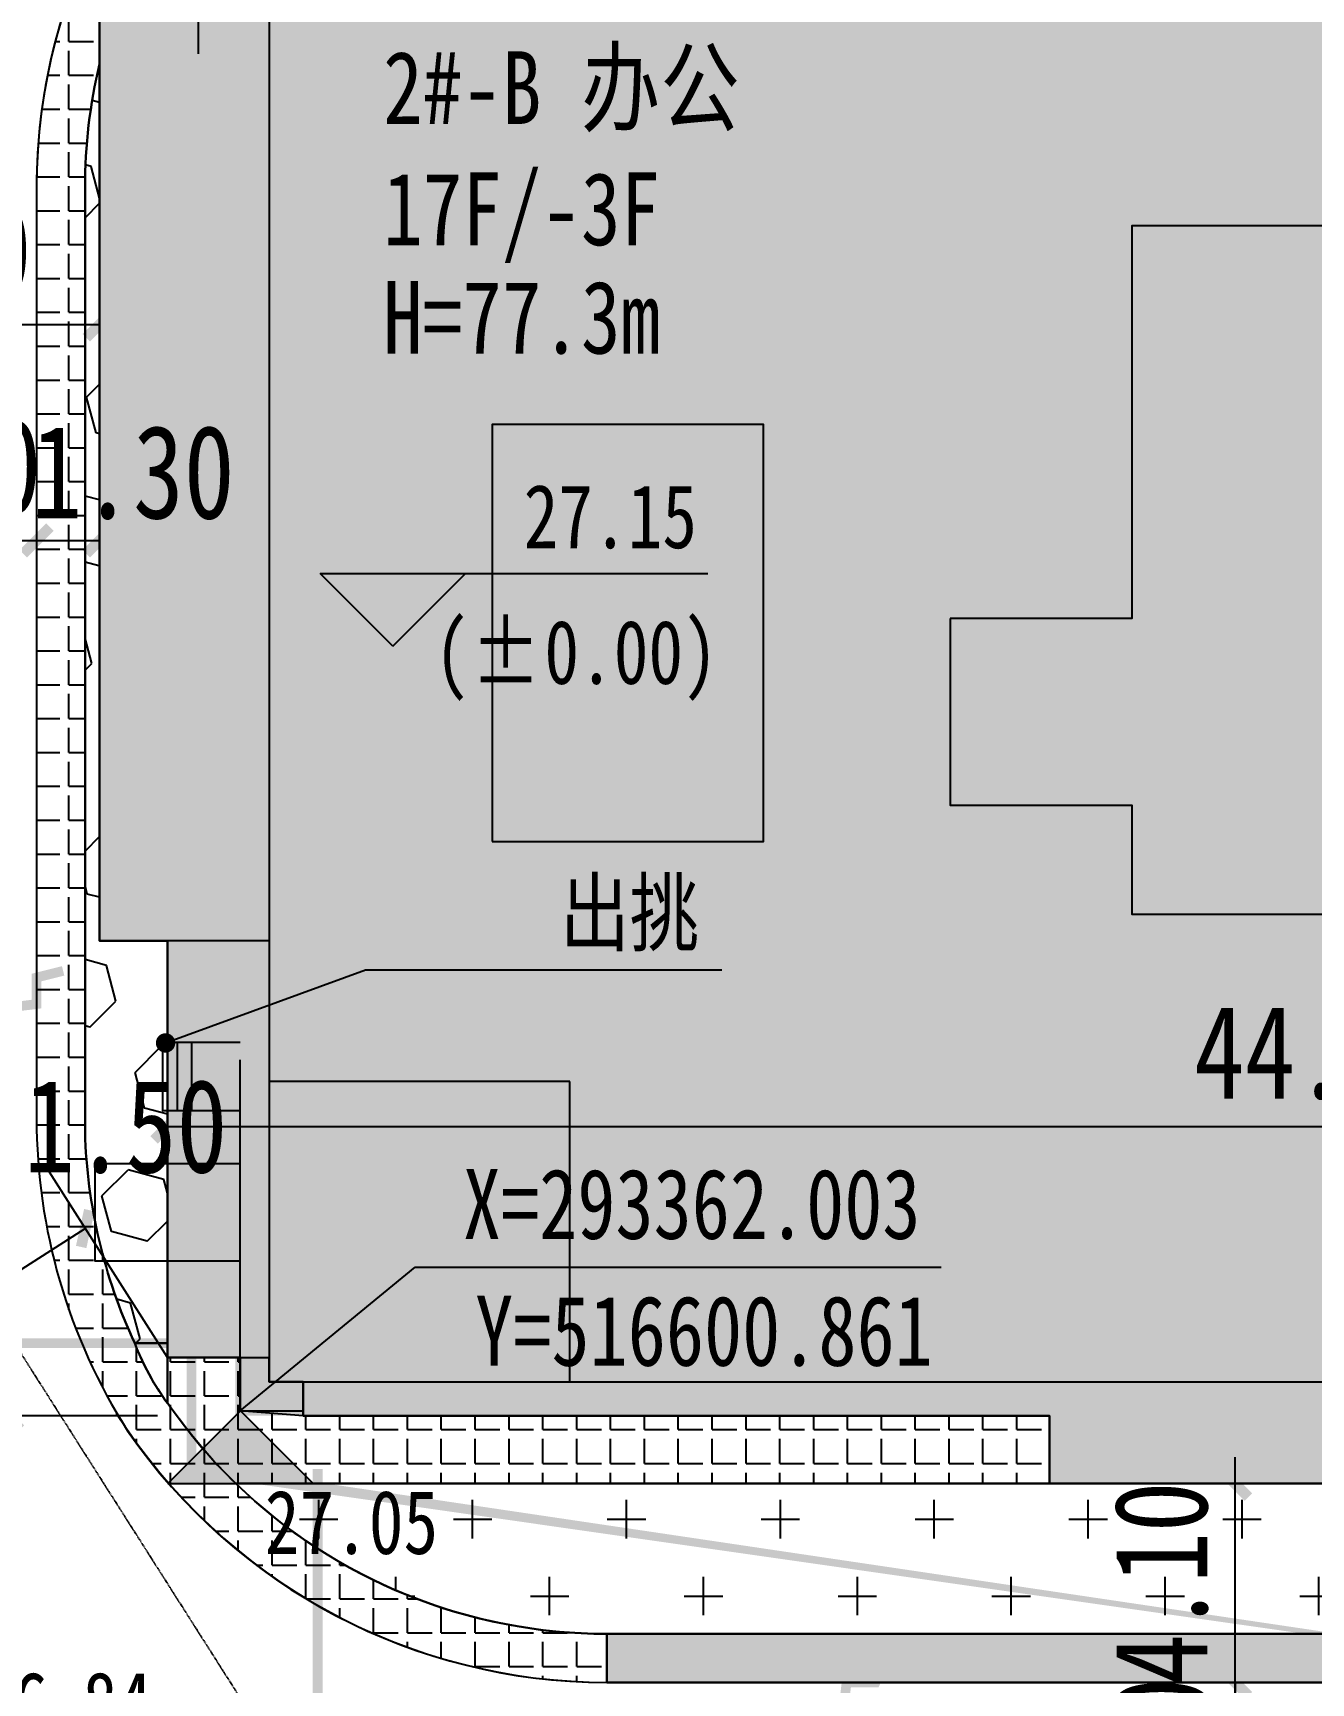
# Model space of a CAD drawing. Extents: x 1977 to 1034874806, y 3985 to 587211952.
# Drawn here: x 516596588 to 516622956, y 293356391 to 293390431 of the extents above; entities that cross this region are included whole.
import ezdxf
from ezdxf.xclip import XClip

# ---------------------------------------------------------------- set-up
doc = ezdxf.new("R2010")
doc.units = 0
doc.header["$LTSCALE"] = 10
doc.header["$MEASUREMENT"] = 0
doc.header["$XCLIPFRAME"] = 0
for name, pattern in [('ACAD_ISO04W100', [30, 24, -3, 0, -3]), ('DASH', [0.35, 0.25, -0.1]), ('红线参照$0$DIVIDE2', [0.625, 0.25, -0.125, 0, -0.125, 0, -0.125])]:
    doc.linetypes.add(name, pattern=pattern)
for name, color, linetype in [('01-标注_尺寸', 3, 'Continuous'), ('01-标注_标高', 200, 'Continuous'), ('01-标注_符号2', 200, 'Continuous'), ('02-TEXT_房间', 7, 'Continuous'), ('02-TEXT_标注', 4, 'Continuous'), ('05-填充_第4批规证建筑', 252, 'Continuous'), ('A-E_楼梯', 171, 'Continuous'), ('DIM_ELEV', 3, 'Continuous'), ('M-建筑 地下室轮廓', 120, 'DASH'), ('M-建筑 坐标', 3, 'Continuous'), ('M-建筑 轮廓', 51, 'Continuous'), ('M-建筑 雨棚', 140, 'DASH'), ('M-建筑 首层轮廓', 4, 'Continuous'), ('M-用地 地形图', 8, 'Continuous'), ('M-用地 建筑退线', 5, 'Continuous'), ('M-绿化 填充 0.2覆土', 97, 'Continuous'), ('M-绿化 填充 3m覆土109', 90, 'Continuous'), ('M-绿化 填充 实土109', 126, 'Continuous'), ('M-绿化 首层轮廓', 197, 'Continuous'), ('M-道路 边线', 2, 'Continuous'), ('PUB_TEXT', 7, 'Continuous'), ('SPACE', 7, 'Continuous'), ('SPACE_HATCH', 8, 'Continuous'), ('竖向', 3, 'Continuous'), ('透水铺装', 32, 'Continuous'), ('道路中心线', 1, 'Continuous'), ('道路横断面示意', 7, 'Continuous')]:
    doc.layers.add(name, color=color, linetype=linetype)
doc.styles.get("Standard").update_dxf_attribs({"font": 'simhei.ttf', "width": 0.8})
doc.styles.add('黑体', font='simhei.ttf', dxfattribs={"width": 0.8})
doc.styles.add('黑体_T3', font='simhei.ttf', dxfattribs={"width": 0.8})
doc.dimstyles.new('_TCH_ARCH&&550', dxfattribs={"dimtxt": 1925, "dimasz": 550, "dimexe": 1375, "dimexo": 0, "dimgap": 550, "dimtad": 1, "dimlfac": 0.001, "dimzin": 0, "dimdsep": 46, "dimtxsty": '黑体_T3', "dimblk": 'ARCHTICK', "dimcen": 0.09, "dimclrt": 7, "dimazin": 2, "dimtfac": 1, "dimtix": 1, "dimtmove": 2, "dimatfit": 3, "dimfxl": 0, "dimtolj": 1, "dimtzin": 0, "dimarcsym": 0})
pattern_1 = [(0, (0, 0), (0, 698.5), [508, -190.5]), (90, (0, 0), (-698.5, 4.277078946022131e-14), [508, -190.5])]

# ---------------------------------------------------------------- blocks, each defined once
blk = doc.blocks.new('A$C45BC216B')
at = {"layer": '05-填充_第4批规证建筑', "ltscale": 0.02}
h = blk.add_hatch(color=256, dxfattribs=at)
h.dxf.hatch_style = 1
h.paths.add_polyline_path([(516645461.0649107, 293387803.4801897), (516671461.0649107, 293387803.4801906), (516671461.0648952, 293399803.4801601), (516704661.0649109, 293399803.480189), (516704661.064911, 293429303.4801897), (516661061.064911, 293429303.4801897), (516661061.0649109, 293408253.4801897), (516627261.0649125, 293408253.4801897), (516627261.0649125, 293404053.4801901), (516624461.0649107, 293404053.4801901), (516624461.0649107, 293392603.4801897), (516600861.0649108, 293392603.4801896), (516600861.0649108, 293362003.4801895), (516645461.0649107, 293362003.4801895)])
h = blk.add_hatch(color=256, dxfattribs=at)
h.dxf.hatch_style = 1
h.paths.add_polyline_path([(516602161.0649107, 293394103.4801896), (516602161.0649107, 293392903.4801899), (516597961.0649109, 293392903.4801899), (516597961.0649109, 293371703.4801898), (516599361.0649107, 293371703.4801898), (516599361.0649107, 293363103.4801896), (516600861.0649108, 293363103.4801896), (516600861.0649108, 293362003.4801895), (516602161.0649109, 293362003.4801895), (516602161.0649109, 293362603.4801899), (516601461.0649107, 293362603.4801899), (516601461.0649107, 293363103.4801896), (516601461.0649107, 293392003.4619933), (516644861.0649107, 293392003.4619933), (516644861.0649107, 293362603.4801899), (516602161.0649109, 293362603.4801899), (516602161.0649109, 293361903.4801899), (516617561.0649109, 293361903.4801899), (516617561.0649109, 293360503.4801898), (516644461.0649109, 293360503.4801898), (516644461.0649109, 293361203.4801896), (516648361.0649107, 293361203.4801896), (516648361.0649107, 293371703.4801896), (516646961.0649107, 293371703.4801896), (516646961.0649107, 293377303.4801899), (516648361.0649109, 293377303.4801899), (516648361.0649109, 293391453.4801899), (516646961.0649107, 293391453.4801899), (516646961.0649107, 293392603.4801896), (516628761.0649107, 293392603.4801896), (516628761.0649107, 293394103.4801896)])
h = blk.add_hatch(color=256, dxfattribs=at)
h.dxf.hatch_style = 1
h.paths.add_polyline_path([(516601461.0649107, 293392003.4619933), (516644861.0649107, 293392003.4619933), (516644861.0649107, 293362603.4801899), (516601461.0649107, 293362603.4801899)])
for points in [[(516602161.0649109, 293362603.4801899), (516602161.0649109, 293361903.4801899), (516617561.0649109, 293361903.4801899), (516617561.0649109, 293360503.4801898), (516644461.0649109, 293360503.4801898)], [(516628761.0649107, 293394103.4801896), (516602161.0649107, 293394103.4801896), (516602161.0649107, 293392903.4801899), (516597961.0649109, 293392903.4801899), (516597961.0649109, 293371703.4801898), (516599361.0649107, 293371703.4801898), (516599361.0649107, 293363103.4801896), (516600861.0649108, 293363103.4801896), (516600861.0649108, 293362003.4801895), (516602161.0649109, 293362003.4801895), (516602161.0649109, 293362603.4801899), (516601461.0649107, 293362603.4801899), (516601461.0649107, 293363103.4801896)]]:
    blk.add_lwpolyline(points, dxfattribs=at)
at = {"layer": 'A-E_楼梯'}
for p, q in [((516599561.0649106, 293369603.4801896), (516599561.0649106, 293368203.4801896)), ((516599861.0649106, 293369603.4801896), (516599861.0649106, 293368203.4801896))]:
    blk.add_line(p, q, dxfattribs=at)
for points in [[(516600861.0649107, 293369603.4801896), (516599261.0649106, 293369603.4801896), (516599261.0649106, 293368203.4801896), (516600861.0649108, 293368203.4801896)], [(516600861.0649108, 293367103.4801896), (516597861.0658443, 293367103.4801896), (516597861.0658443, 293365103.4801896), (516600861.0649108, 293365103.4801896)]]:
    blk.add_lwpolyline(points, dxfattribs=at)
at = {"layer": 'M-建筑 轮廓'}
for points in [[(516597961.0649109, 293371703.4801898), (516597961.0649109, 293392903.4801899), (516617561.0649109, 293392903.4801899), (516617561.0649109, 293392003.4824865)], [(516601461.0649107, 293392003.4619933), (516601461.0649107, 293362603.4801899), (516644861.0649107, 293362603.4801899), (516644861.0649107, 293392003.4824865), (516601461.0649107, 293392003.4824865)], [(516615511.1019303, 293378353.3895912), (516615511.1019303, 293374503.3892316), (516619261.1015652, 293374503.3892316), (516619261.1015652, 293372253.3892316), (516625161.1015652, 293372253.3892316), (516625161.1015652, 293386453.3892316), (516619261.1015652, 293386453.3892316), (516619261.0966141, 293378353.3895912), (516615511.1019303, 293378353.3895912)], [(516601461.0649107, 293371703.4801898), (516597961.0649109, 293371703.4801898)], [(516599361.0649107, 293371703.4801898), (516599361.0649107, 293363103.4801896), (516601461.0649107, 293363103.4801896)], [(516644461.0649109, 293362603.4801899), (516644461.0649109, 293360503.4801898), (516617561.0649109, 293360503.4801898), (516617561.0649109, 293361903.4801899), (516602161.0649109, 293361903.4801899), (516602161.0649109, 293362603.4801899)]]:
    blk.add_lwpolyline(points, dxfattribs=at)
for points in [[(516606061.0958872, 293373753.3892315), (516611661.0966141, 293373753.3892315), (516611661.0966141, 293382353.3886941), (516606061.0958872, 293382353.3886941)], [(516607661.1005495, 293368803.385653), (516601461.0649107, 293368803.385653), (516601461.0649107, 293362603.4801899), (516607661.1005495, 293362603.4801899)]]:
    blk.add_lwpolyline(points, close=True, dxfattribs=at)
at = {"layer": 'M-建筑 首层轮廓', "const_width": 200}
blk.add_lwpolyline([(516645461.0649107, 293387803.4801897), (516671461.0649107, 293387803.4801906), (516671461.0648952, 293399803.4801601), (516704661.0649109, 293399803.480189), (516704661.064911, 293429303.4801897), (516661061.064911, 293429303.4801897), (516661061.0649109, 293408253.4801897), (516627261.0649125, 293408253.4801897), (516627261.0649125, 293404053.4801901), (516624461.0649107, 293404053.4801901), (516624461.0649107, 293392603.4801897), (516600861.0649108, 293392603.4801896), (516600861.0649108, 293362003.4801895), (516645461.0649107, 293362003.4801895), (516645461.0649107, 293387803.4801897)], dxfattribs=at)
blk = doc.blocks.new('dixingtu')
at = {"linetype": 'Continuous'}
blk.add_lwpolyline([(516600000, 293390000), (516600000, 293410000)], dxfattribs=at)
blk = doc.blocks.new('A$C7D9C65F7')
for points in [[(21599.9999999404, 42650), (19550, 42650), (19550, 50450), (56700, 50450)], [(50400, 24000.0000000596), (50400, 21900), (45500.00000023842, 21900)]]:
    blk.add_lwpolyline(points)
blk = doc.blocks.new('_ArchTick')
at = {"color": 0, "linetype": 'ByBlock', "const_width": 0.4}
blk.add_lwpolyline([(-0.5, -0.5), (0.5, 0.5)], dxfattribs=at)
blk = doc.blocks.new('*D211')
at = {"layer": '01-标注_尺寸', "color": 0, "lineweight": -2, "transparency": 16777216}
for p, q in [((516590961.0649112, 293385082.9430192), (516590961.0649112, 293383044.1193749)), ((516597961.0649105, 293385082.9430192), (516597961.0649105, 293383044.1193749)), ((516590961.0649112, 293384419.1193749), (516597961.0649105, 293384419.1193749))]:
    blk.add_line(p, q, dxfattribs=at)
at = {"layer": 'Defpoints', "color": 0, "transparency": 16777216}
for p in [(516590961.0649112, 293385082.9430192), (516597961.0649105, 293385082.9430192), (516597961.0649105, 293384419.1193749)]:
    blk.add_point(p, dxfattribs=at)
at = {"layer": '01-标注_尺寸', "color": 0, "lineweight": -2, "transparency": 16777216, "xscale": 550, "yscale": 550, "zscale": 550, "rotation": 180}
blk.add_blockref('_ArchTick', (516590961.0649112, 293384419.1193749), dxfattribs=at)
at = {"layer": '01-标注_尺寸', "color": 0, "lineweight": -2, "transparency": 16777216, "xscale": 550, "yscale": 550, "zscale": 550}
blk.add_blockref('_ArchTick', (516597961.0649105, 293384419.1193749), dxfattribs=at)
at = {"layer": '01-标注_尺寸', "color": 7, "transparency": 16777216, "insert": (516594461.0649109, 293385942.4339816), "char_height": 1925, "attachment_point": 5, "style": '黑体_T3'}
blk.add_mtext('\\A1;7.00', dxfattribs=at)
blk = doc.blocks.new('*D215')
at = {"layer": '01-标注_尺寸', "color": 0, "lineweight": -2, "transparency": 16777216}
for p, q in [((516596660.9814031, 293383758.0210093), (516596660.9814031, 293378586.9701669)), ((516597961.0649114, 293383758.0210093), (516597961.0649114, 293378586.9701669)), ((516596660.9814031, 293379961.9701669), (516597961.0649114, 293379961.9701669))]:
    blk.add_line(p, q, dxfattribs=at)
at = {"layer": 'Defpoints', "color": 0, "transparency": 16777216}
for p in [(516596660.9814031, 293383758.0210093), (516597961.0649114, 293383758.0210093), (516597961.0649114, 293379961.9701669)]:
    blk.add_point(p, dxfattribs=at)
at = {"layer": '01-标注_尺寸', "color": 0, "lineweight": -2, "transparency": 16777216, "xscale": 550, "yscale": 550, "zscale": 550, "rotation": 180}
blk.add_blockref('_ArchTick', (516596660.9814031, 293379961.9701669), dxfattribs=at)
at = {"layer": '01-标注_尺寸', "color": 0, "lineweight": -2, "transparency": 16777216, "xscale": 550, "yscale": 550, "zscale": 550}
blk.add_blockref('_ArchTick', (516597961.0649114, 293379961.9701669), dxfattribs=at)
at = {"layer": '01-标注_尺寸', "color": 7, "transparency": 16777216, "insert": (516598651.9789747, 293381362.1633889), "char_height": 1925, "attachment_point": 5, "style": '黑体_T3'}
blk.add_mtext('\\A1;1.30', dxfattribs=at)
blk = doc.blocks.new('*D216')
at = {"layer": '01-标注_尺寸', "color": 0, "lineweight": -2, "transparency": 16777216}
for p, q in [((516592660.9814033, 293383758.0210093), (516592660.9814033, 293378586.9701669)), ((516596660.9814031, 293383758.0210093), (516596660.9814031, 293378586.9701669)), ((516592660.9814033, 293379961.9701669), (516592110.9814033, 293379961.9701669)), ((516592660.9814033, 293379961.9701669), (516596660.9814031, 293379961.9701669)), ((516596660.9814031, 293379961.9701669), (516597210.9814031, 293379961.9701669))]:
    blk.add_line(p, q, dxfattribs=at)
at = {"layer": 'Defpoints', "color": 0, "transparency": 16777216}
for p in [(516592660.9814033, 293383758.0210093), (516596660.9814031, 293383758.0210093), (516596660.9814031, 293379961.9701669)]:
    blk.add_point(p, dxfattribs=at)
at = {"layer": '01-标注_尺寸', "color": 0, "lineweight": -2, "transparency": 16777216, "xscale": 550, "yscale": 550, "zscale": 550}
blk.add_blockref('_ArchTick', (516592660.9814033, 293379961.9701669), dxfattribs=at)
at = {"layer": '01-标注_尺寸', "color": 0, "lineweight": -2, "transparency": 16777216, "xscale": 550, "yscale": 550, "zscale": 550, "rotation": 180}
blk.add_blockref('_ArchTick', (516596660.9814031, 293379961.9701669), dxfattribs=at)
at = {"layer": '01-标注_尺寸', "color": 7, "transparency": 16777216, "insert": (516594660.9814032, 293381485.2847736), "char_height": 1925, "attachment_point": 5, "style": '黑体_T3'}
blk.add_mtext('\\A1;4.00', dxfattribs=at)
blk = doc.blocks.new('*D254')
at = {"layer": '01-标注_尺寸', "color": 0, "lineweight": -2, "transparency": 16777216}
for p, q in [((516590675.438276, 293404348.6501726), (516585352.1888889, 293400960.0410407)), ((516586512.1161609, 293401698.4133883), (516593797.7427964, 293390253.2434046)), ((516597961.0649116, 293392903.480189), (516592637.8155244, 293389514.8710571))]:
    blk.add_line(p, q, dxfattribs=at)
at = {"layer": 'Defpoints', "color": 0, "transparency": 16777216}
for p in [(516590675.438276, 293404348.6501726), (516597961.0649116, 293392903.480189), (516593797.7427964, 293390253.2434046)]:
    blk.add_point(p, dxfattribs=at)
at = {"layer": '01-标注_尺寸', "color": 0, "lineweight": -2, "transparency": 16777216, "xscale": 550, "yscale": 550, "zscale": 550}
for p, rotation in [((516586512.1161609, 293401698.4133883), 122.4795173932169), ((516593797.7427964, 293390253.2434046), 302.479517393217)]:
    blk.add_blockref('_ArchTick', p, dxfattribs=dict(at, rotation=rotation))
at = {"layer": '01-标注_尺寸', "color": 7, "transparency": 16777216, "insert": (516591430.8494779, 293396788.0379787), "char_height": 1925, "attachment_point": 5, "rotation": 302.47951739321695, "style": '黑体_T3'}
blk.add_mtext('\\A1;13.57', dxfattribs=at)
blk = doc.blocks.new('*D258')
at = {"layer": '01-标注_尺寸', "color": 0, "lineweight": -2, "transparency": 16777216}
for p, q in [((516599361.0649112, 293363103.4699433), (516596927.413175, 293366926.5038972)), ((516589648.777372, 293360663.1414896), (516597665.7923101, 293365766.580946)), ((516591344.0499732, 293358000.0304869), (516588910.3982369, 293361823.0644408))]:
    blk.add_line(p, q, dxfattribs=at)
at = {"layer": 'Defpoints', "color": 0, "transparency": 16777216}
for p in [(516597665.7923101, 293365766.580946), (516599361.0649112, 293363103.4699433), (516591344.0499732, 293358000.0304869)]:
    blk.add_point(p, dxfattribs=at)
at = {"layer": '01-标注_尺寸', "color": 0, "lineweight": -2, "transparency": 16777216, "xscale": 550, "yscale": 550, "zscale": 550}
for p, rotation in [((516597665.7923101, 293365766.580946), 32.47985267271931), ((516589648.777372, 293360663.1414896), 212.4798526727193)]:
    blk.add_blockref('_ArchTick', p, dxfattribs=dict(at, rotation=rotation))
at = {"layer": '01-标注_尺寸', "color": 7, "transparency": 16777216, "insert": (516592839.2603161, 293364499.8994537), "char_height": 1925, "attachment_point": 5, "rotation": 32.47985267271932, "style": '黑体_T3'}
blk.add_mtext('\\A1;9.50', dxfattribs=at)
blk = doc.blocks.new('*D325')
at = {"layer": '01-标注_尺寸', "color": 0, "lineweight": -2, "transparency": 16777216}
for p, q in [((516621390.4908808, 293360503.4801889), (516621390.4908808, 293361053.4801889)), ((516617561.0649115, 293360503.4801889), (516622765.4908808, 293360503.4801889)), ((516621390.4908808, 293356403.5762045), (516621390.4908808, 293360503.4801889)), ((516617561.0649115, 293356403.5762045), (516622765.4908808, 293356403.5762045)), ((516621390.4908808, 293356403.5762045), (516621390.4908808, 293355853.5762045))]:
    blk.add_line(p, q, dxfattribs=at)
at = {"layer": 'Defpoints', "color": 0, "transparency": 16777216}
for p in [(516617561.0649115, 293360503.4801889), (516621390.4908808, 293360503.4801889), (516617561.0649115, 293356403.5762045)]:
    blk.add_point(p, dxfattribs=at)
at = {"layer": '01-标注_尺寸', "color": 0, "lineweight": -2, "transparency": 16777216, "xscale": 550, "yscale": 550, "zscale": 550}
for p, rotation in [((516621390.4908808, 293360503.4801889), 270), ((516621390.4908808, 293356403.5762045), 90)]:
    blk.add_blockref('_ArchTick', p, dxfattribs=dict(at, rotation=rotation))
at = {"layer": '01-标注_尺寸', "color": 7, "transparency": 16777216, "insert": (516619867.1762741, 293358453.5281968), "char_height": 1925, "attachment_point": 5, "rotation": 90, "style": '黑体_T3'}
blk.add_mtext('\\A1;4.10', dxfattribs=at)
blk = doc.blocks.new('*D326')
at = {"layer": '01-标注_尺寸', "color": 0, "lineweight": -2, "transparency": 16777216}
for p, q in [((516621390.4908808, 293356403.5762045), (516621390.4908808, 293356953.5762045)), ((516617561.0649115, 293356403.5762045), (516622765.4908808, 293356403.5762045)), ((516621390.4908808, 293352403.5762045), (516621390.4908808, 293356403.5762045)), ((516617561.0649115, 293352403.5762045), (516622765.4908808, 293352403.5762045)), ((516621390.4908808, 293352403.5762045), (516621390.4908808, 293351853.5762045))]:
    blk.add_line(p, q, dxfattribs=at)
at = {"layer": 'Defpoints', "color": 0, "transparency": 16777216}
for p in [(516617561.0649115, 293356403.5762045), (516621390.4908808, 293356403.5762045), (516617561.0649115, 293352403.5762045)]:
    blk.add_point(p, dxfattribs=at)
at = {"layer": '01-标注_尺寸', "color": 0, "lineweight": -2, "transparency": 16777216, "xscale": 550, "yscale": 550, "zscale": 550}
for p, rotation in [((516621390.4908808, 293356403.5762045), 270), ((516621390.4908808, 293352403.5762045), 90)]:
    blk.add_blockref('_ArchTick', p, dxfattribs=dict(at, rotation=rotation))
at = {"layer": '01-标注_尺寸', "color": 7, "transparency": 16777216, "insert": (516619867.1762741, 293354403.5762046), "char_height": 1925, "attachment_point": 5, "rotation": 90, "style": '黑体_T3'}
blk.add_mtext('\\A1;4.00', dxfattribs=at)
blk = doc.blocks.new('*D335')
at = {"layer": '01-标注_尺寸', "color": 0, "lineweight": -2, "transparency": 16777216}
for p, q in [((516599361.0649113, 293362163.6661146), (516599361.0649113, 293369245.3343476)), ((516600861.0649113, 293362163.6661146), (516600861.0649113, 293369245.3343476)), ((516599361.0649113, 293367870.3343476), (516600861.0649113, 293367870.3343476))]:
    blk.add_line(p, q, dxfattribs=at)
at = {"layer": 'Defpoints', "color": 0, "transparency": 16777216}
for p in [(516600861.0649113, 293367870.3343476), (516599361.0649113, 293362163.6661146), (516600861.0649113, 293362163.6661146)]:
    blk.add_point(p, dxfattribs=at)
at = {"layer": '01-标注_尺寸', "color": 0, "lineweight": -2, "transparency": 16777216, "xscale": 550, "yscale": 550, "zscale": 550, "rotation": 180}
blk.add_blockref('_ArchTick', (516599361.0649113, 293367870.3343476), dxfattribs=at)
at = {"layer": '01-标注_尺寸', "color": 0, "lineweight": -2, "transparency": 16777216, "xscale": 550, "yscale": 550, "zscale": 550}
blk.add_blockref('_ArchTick', (516600861.0649113, 293367870.3343476), dxfattribs=at)
at = {"layer": '01-标注_尺寸', "color": 7, "transparency": 16777216, "insert": (516598501.3057436, 293367869.7728947), "char_height": 1925, "attachment_point": 5, "style": '黑体_T3'}
blk.add_mtext('\\A1;1.50', dxfattribs=at)
blk = doc.blocks.new('*D336')
at = {"layer": '01-标注_尺寸', "color": 0, "lineweight": -2, "transparency": 16777216}
for p, q in [((516600861.0649113, 293362163.6661146), (516600861.0649113, 293369245.3343476)), ((516645461.0649112, 293362163.6661146), (516645461.0649112, 293369245.3343476)), ((516600861.0649113, 293367870.3343476), (516645461.0649112, 293367870.3343476))]:
    blk.add_line(p, q, dxfattribs=at)
at = {"layer": 'Defpoints', "color": 0, "transparency": 16777216}
for p in [(516645461.0649112, 293367870.3343476), (516600861.0649113, 293362163.6661146), (516645461.0649112, 293362163.6661146)]:
    blk.add_point(p, dxfattribs=at)
at = {"layer": '01-标注_尺寸', "color": 0, "lineweight": -2, "transparency": 16777216, "xscale": 550, "yscale": 550, "zscale": 550, "rotation": 180}
blk.add_blockref('_ArchTick', (516600861.0649113, 293367870.3343476), dxfattribs=at)
at = {"layer": '01-标注_尺寸', "color": 0, "lineweight": -2, "transparency": 16777216, "xscale": 550, "yscale": 550, "zscale": 550}
blk.add_blockref('_ArchTick', (516645461.0649112, 293367870.3343476), dxfattribs=at)
at = {"layer": '01-标注_尺寸', "color": 7, "transparency": 16777216, "insert": (516623161.0649112, 293369393.6489543), "char_height": 1925, "attachment_point": 5, "style": '黑体_T3'}
blk.add_mtext('\\A1;44.60', dxfattribs=at)
blk = doc.blocks.new('*D338')
at = {"layer": '01-标注_尺寸', "color": 0, "lineweight": -2, "transparency": 16777216}
for p, q in [((516599158.2721416, 293392903.480189), (516594678.4556226, 293392903.480189)), ((516596053.4556226, 293361903.480189), (516596053.4556226, 293392903.480189)), ((516599158.2721416, 293361903.480189), (516594678.4556226, 293361903.480189))]:
    blk.add_line(p, q, dxfattribs=at)
at = {"layer": 'Defpoints', "color": 0, "transparency": 16777216}
for p in [(516596053.4556226, 293392903.480189), (516599158.2721416, 293392903.480189), (516599158.2721416, 293361903.480189)]:
    blk.add_point(p, dxfattribs=at)
at = {"layer": '01-标注_尺寸', "color": 0, "lineweight": -2, "transparency": 16777216, "xscale": 550, "yscale": 550, "zscale": 550}
for p, rotation in [((516596053.4556226, 293392903.480189), 90), ((516596053.4556226, 293361903.480189), 270)]:
    blk.add_blockref('_ArchTick', p, dxfattribs=dict(at, rotation=rotation))
at = {"layer": '01-标注_尺寸', "color": 7, "transparency": 16777216, "insert": (516594530.1410158, 293377403.480189), "char_height": 1925, "attachment_point": 5, "rotation": 90, "style": '黑体_T3'}
blk.add_mtext('\\A1;31.00', dxfattribs=at)

msp = doc.modelspace()

# ---------------------------------------------------------------- hatches: boundary and pattern name
at = {"layer": 'DIM_ELEV'}
msp.add_hatch(color=256, dxfattribs=at).paths.add_polyline_path([(516600867.8441572, 293362003.576246), (516599367.8441572, 293360503.576246), (516602367.8441572, 293360503.576246)])
at = {"layer": 'M-绿化 填充 0.2覆土'}
h = msp.add_hatch(dxfattribs=at)
h.set_pattern_fill('HEX', color=256, scale=800, angle=45)
h.set_pattern_definition([(45, (516587061.0649102, 293374153.4801893), (-933.2553690019039, 933.2553690019041), [762, -1524]), (165, (516587061.0649102, 293374153.4801893), (-341.5951732729175, -1274.850542274821), [762, -1524]), (105, (516587599.8802775, 293374692.2955566), (-1274.850542274821, -341.595173272917), [762, -1524])])
edge = h.paths.add_edge_path()
edge.add_arc((516608660.9813936, 293387243.5752594), 10999.99999213637, 166.5861132414289, 180.0000000037255)
edge.add_line((516597660.9814015, 293387243.5752587), (516597660.7013521, 293367753.6230904))
edge.add_arc((516608716.1111962, 293368064.8422049), 11059.7895169055, 181.6124986710395, 204.927386885279)
edge.add_line((516598686.6222603, 293363403.480189), (516599361.0649102, 293363403.480189))
edge.add_line((516599361.0649102, 293363403.480189), (516599361.0649102, 293371703.4801895))
edge.add_line((516599361.0649102, 293371703.4801895), (516597961.0649104, 293371703.4801895))
edge.add_line((516597961.0649104, 293371703.4801895), (516597961.0649105, 293389795.3956061))
edge = h.paths.add_edge_path()
edge.add_line((516599361.0649102, 293363403.480189), (516599023.8435853, 293363403.480189))
edge.add_line((516599023.8435853, 293363403.480189), (516598686.6222604, 293363403.480189))
edge.add_arc((516603654.3811512, 293365303.8387384), 5318.833613990048, 200.9337719794917, 216.177585044281)
edge.add_line((516599361.0649103, 293362164.1848293), (516599361.0649102, 293363403.480189))
at = {"layer": 'M-绿化 填充 3m覆土109'}
h = msp.add_hatch(dxfattribs=at)
h.set_pattern_fill('CROSS', color=256, scale=1000)
h.set_pattern_definition([(0, (516787822.8977596, 293424858.3809812), (1587.5, 1587.5), [793.75, -2381.25]), (90, (516788219.7727596, 293424461.5059812), (-1587.5, 1587.5), [793.75, -2381.25])])
edge = h.paths.add_edge_path()
edge.add_line((516617561.0649105, 293360503.6154305), (516600775.3275838, 293360503.5715477))
edge.add_arc((516608429.7332699, 293368403.5762053), 10999.99999980734, 225.9046061507501, 269.9999998174476)
edge.add_line((516608429.7332348, 293357403.5762055), (516640357.9391695, 293357403.6633744))
edge.add_line((516640357.9391695, 293357403.6633744), (516640358.0342498, 293360503.4801886))
edge.add_line((516640358.0342498, 293360503.4801886), (516617561.0649105, 293360503.4801886))
edge.add_line((516617561.0649105, 293360503.4801886), (516617561.0649105, 293360503.6154305))
at = {"layer": 'M-绿化 填充 实土109'}
h = msp.add_hatch(dxfattribs=at)
h.set_pattern_fill('GRASS', color=256, scale=1000)
h.set_pattern_definition([(90, (517055335.4446925, 293344865.7831467), (-1995.59095, 1995.59095), [529.16132, -3462.0203]), (45, (517055335.4446925, 293344865.7831467), (-1995.592310163021, 1995.592310163021), [529.16132, -2293.0323]), (135, (517055335.4446925, 293344865.7831467), (-1995.592310163021, -1995.592310163021), [529.16132, -2293.0323])])
h.paths.add_polyline_path([(516633779.2373632, 293425520.5157691, -0.1461276572978251), (516629658.0843403, 293420761.7803442), (516599532.0141963, 293401584.4942587, 0.2390501893800073), (516591697.2521083, 293388353.4799591), (516585561.0649102, 293388353.4799591), (516585561.0649102, 293374453.4801893), (516587061.0649102, 293374453.4801893), (516587061.0649102, 293373853.4801893), (516591660.981402, 293373853.4801893), (516591660.981402, 293362453.7578464, 0.1426759370933009), (516594320.0930377, 293353324.742515), (516570154.9999995, 293391285.9999997), (516682790.9449584, 293462989.6451162, -0.2274362349492388), (516679138.1643974, 293457112.2573946), (516663093.1023854, 293446898.4871324), (516658161.0647548, 293446898.4871324), (516658161.0647548, 293443758.9099562), (516639024.3412582, 293431577.0881583, 0.1461276583296468)])
at = {"layer": 'SPACE_HATCH'}
h = msp.add_hatch(dxfattribs=at)
h.set_pattern_fill('ANSI31', color=256, scale=500, style=0)
h.set_pattern_definition([(45, (0, 0), (-561.2660075668219, 561.266007566822), [])])
h.paths.add_polyline_path([(516629658.0843403, 293420761.7803442, 0.1461276572978447), (516633779.2373632, 293425520.5157691, -0.1461276517003925), (516639024.3409516, 293431577.0879632), (516658161.0647548, 293443758.9099562), (516658161.0647548, 293446898.4871324), (516663093.1034821, 293446898.4871324), (516679138.1643974, 293457112.2573946, 0.2274362349483184), (516682790.9449584, 293462989.6451162), (516570154.9999995, 293391285.9999997), (516594320.0930377, 293353324.742515, -0.1426759370958129), (516591660.981402, 293362453.7578465), (516591660.981402, 293373853.4801893), (516587061.0649102, 293373853.4801893), (516587061.0649102, 293374453.4801893), (516585561.0649102, 293374453.4801893), (516585561.0649102, 293388353.4799591), (516591697.2521083, 293388353.4799591, -0.2390501893796007), (516599532.0141963, 293401584.4942587)])
h = msp.add_hatch(dxfattribs=at)
h.set_pattern_fill('ANGLE', color=256, scale=200, style=0)
h.set_pattern_definition(pattern_1)
h.paths.add_polyline_path([(516592660.9817189, 293387243.5747627, -0.256386554436448), (516600069.0122884, 293400740.9101035), (516599532.014513, 293401584.4937622, 0.2563865602714726), (516591660.9817189, 293387243.5747627), (516591660.9817188, 293380703.480803), (516592261.0645749, 293380703.4806904), (516592261.0643985, 293378053.4808123), (516591660.9817188, 293378053.4808123), (516591660.9817188, 293368040.3079652), (516592660.9817188, 293368040.3079651)])
h = msp.add_hatch(dxfattribs=at)
h.set_pattern_fill('ANGLE', color=256, scale=200, style=0)
h.set_pattern_definition(pattern_1)
h.paths.add_polyline_path([(516597660.9814026, 293387243.7333175, -0.05859244318483049), (516597961.0649115, 293389795.3956101), (516597961.0649114, 293392676.0504835, 0.1179925698714909), (516596660.9814032, 293387243.5752586), (516596660.9814031, 293368040.308461, 0.1426768708303805), (516598538.0249691, 293361596.2605844, 0.2469391788230844), (516608429.7335865, 293356403.5762051), (516608429.7335865, 293357403.5762056, -0.2420377911846688), (516599482.9077189, 293362004.0204985, -0.07611968285795785), (516598686.6222607, 293363403.4801883, -0.1020827882980979), (516597660.7013521, 293367753.6230904)])
h = msp.add_hatch(dxfattribs=at)
h.set_pattern_fill('ANGLE', color=256, scale=200, style=0)
h.set_pattern_definition(pattern_1)
h.paths.add_polyline_path([(516656658.2047276, 293376537.2674764, -0.3012991144290258), (516671393.9126127, 293386303.5757029), (516672769.0082955, 293386303.5757029), (516672769.0082955, 293387303.5757029), (516671393.9126128, 293387303.5757029, 0.3012991144277971), (516655737.2229847, 293376926.8732122), (516650318.6090351, 293364117.9126145, -0.3012991144295176), (516640187.809864, 293357403.5757087), (516608429.7335865, 293357403.5757087), (516608429.7335865, 293356403.5757087), (516640187.809864, 293356403.5757087, 0.3012991144276287), (516651239.5907779, 293363728.3068786)])
h = msp.add_hatch(dxfattribs=at)
h.set_pattern_fill('ANGLE', color=256, scale=200, style=0)
h.set_pattern_definition(pattern_1)
h.paths.add_polyline_path([(516595163.70653, 293353861.6934255, -0.1426768725146629), (516592660.9817187, 293362453.7573501), (516592660.9817188, 293368040.3079651), (516591660.9817188, 293368040.3079652), (516591660.9817187, 293362453.75735, 0.1417494310997987), (516594287.0263735, 293353376.8962331), (516625098.8101239, 293304974.5329437), (516625942.3523296, 293305511.5116831)])
h = msp.add_hatch(dxfattribs=at)
h.set_pattern_fill('ANGLE', color=256, scale=200, style=0)
h.set_pattern_definition(pattern_1)
h.paths.add_polyline_path([(516617561.0649115, 293361903.480189), (516602161.0649115, 293361903.480189), (516600861.0649113, 293362003.4801886), (516600861.0649113, 293363103.4801887), (516599361.0649102, 293363103.4801887), (516599361.0649104, 293362177.8831018, 0.04993484132951635), (516600775.31942, 293360503.579268), (516617561.0649115, 293360503.6154305)])

# ---------------------------------------------------------------- linework, layer by layer
at = {"layer": '01-标注_尺寸', "color": 221}
msp.add_lwpolyline([(516584333.2966979, 293358047.6232921, 0, 0, 0), (516596543.3894017, 293363062.9633769, 363, 0, 0), (516597560.897127, 293363480.908384, 0, 0, 0)], format="xyseb", dxfattribs=at)
at = {"layer": '01-标注_标高'}
for p, q in [((516604010.2504486, 293377777.8334799), (516602510.2504486, 293379277.8334799)), ((516602510.2504486, 293379277.8334799), (516610512.2289517, 293379277.8334799)), ((516604010.2504486, 293377777.8334799), (516605510.2504486, 293379277.8334799))]:
    msp.add_line(p, q, dxfattribs=at)
at = {"layer": '01-标注_符号2'}
for p, q in [((516599323.3435632, 293369595.9547582), (516603446.9781528, 293371102.5900267)), ((516603446.9781528, 293371102.5900267), (516610799.9081328, 293371102.5900267))]:
    msp.add_line(p, q, dxfattribs=at)
at = {"layer": '01-标注_符号2', "const_width": 200}
msp.add_lwpolyline([(516599229.4165028, 293369561.6370176, 1), (516599417.2706236, 293369630.2724987, 1)], format="xyb", close=True, dxfattribs=at)
at = {"layer": 'DIM_ELEV'}
for p, q in [((516600867.8441572, 293362003.576246), (516599367.8441572, 293360503.576246)), ((516600867.8441572, 293362003.576246), (516602367.8441572, 293360503.576246)), ((516599367.8441572, 293360503.576246), (516602367.8441572, 293360503.576246))]:
    msp.add_line(p, q, dxfattribs=at)
at = {"layer": 'M-建筑 地下室轮廓', "color": 5, "ltscale": 1.25, "const_width": 200, "flags": 128}
msp.add_lwpolyline([(516739988.0998544, 293410986.3910934), (516770150.7474848, 293427229.1612573), (516768349.0525442, 293430574.889177), (516757260.2105089, 293424603.4799587), (516752461.0649156, 293424603.479958), (516752460.9032056, 293424603.3329554), (516750460.4032091, 293424603.3329554), (516750460.56492, 293424603.4799587), (516731361.0649039, 293424603.4798013), (516731361.0648761, 293427003.4799109), (516729261.0650681, 293427003.4797535), (516729261.0649112, 293436203.4801903), (516729261.0649112, 293436203.4801903), (516752461.0649112, 293436203.4801903, 0.3115187985626325), (516761661.0649168, 293446203.4799585), (516761661.0649157, 293476503.4801903), (516745261.0649101, 293476503.4801903), (516745261.0649101, 293476503.4801904), (516723061.0649101, 293476503.4801903), (516723061.0649112, 293476303.4799585), (516723061.0649112, 293472203.4799585), (516716461.0649111, 293472203.47995), (516716461.0649112, 293442103.4799592), (516669661.0649112, 293442103.4799594), (516669661.0649112, 293442103.4799594), (516658161.0647548, 293434916.5416476), (516658161.0647548, 293407953.4799592), (516624761.0649112, 293407953.4799592), (516624761.0649112, 293393703.4799562), (516624761.0649112, 293393703.4799562), (516599861.0649111, 293393703.4799496), (516599861.0649111, 293360803.4799579), (516636111.0649299, 293360803.4799581), (516636111.06493, 293343053.561977)], format="xyb", dxfattribs=at)
for points in [[(516599861.0649111, 293391203.4801887), (516594661.0649112, 293391203.4801887), (516594661.0649112, 293386853.4801887), (516587061.0649112, 293386853.4799585), (516587061.0649112, 293373853.4801887), (516594661.0649112, 293373853.4801887), (516594661.0649112, 293363403.4801886), (516599861.0649111, 293363403.4801884)], [(516602461.0649112, 293360803.4799579), (516602461.0649112, 293352103.6298403), (516610861.0649112, 293352104.679392), (516610861.0649112, 293343353.4804332), (516632761.0649091, 293343353.4804329)]]:
    msp.add_lwpolyline(points, dxfattribs=at)
at = {"layer": 'M-建筑 坐标'}
for p, q in [((516600861.0649113, 293362003.4801886), (516604470.4263533, 293364966.96568)), ((516604470.4263533, 293364966.96568), (516615327.7512478, 293364966.96568))]:
    msp.add_line(p, q, dxfattribs=at)
at = {"layer": 'M-用地 建筑退线', "linetype": '红线参照$0$DIVIDE2', "lineweight": -3}
msp.add_lwpolyline([(516825011.8950294, 293392230.9073272), (516761021.9791523, 293492753.0145211), (516747355.0484933, 293495787.91034), (516579819.1053461, 293389139.9241982), (516649125.0583299, 293280266.8854061)], close=True, dxfattribs=at)
at = {"layer": 'M-绿化 首层轮廓'}
for points in [[(516629658.0843403, 293420761.7803442, 0.1461276572978839), (516633779.2373632, 293425520.5157691, -0.1461276517006658), (516639024.3409516, 293431577.0879632), (516658161.0647548, 293443758.9099562), (516658161.0647548, 293446898.4871324), (516663093.1023854, 293446898.4871324), (516679138.1643974, 293457112.2573946, 0.2274362349489184), (516682790.9449584, 293462989.6451162), (516570154.9999995, 293391285.9999997), (516594320.0930377, 293353324.742515, -0.1426759370955387), (516591660.981402, 293362453.7578465), (516591660.981402, 293373853.4801893), (516587061.0649102, 293373853.4801893), (516587061.0649102, 293374453.4801893), (516585561.0649102, 293374453.4801893), (516585561.0649102, 293388353.4799591), (516591697.2521083, 293388353.4799591, -0.2390501893796931), (516599532.0141963, 293401584.4942587), (516629658.0843403, 293420761.7803442, 0.1461276572978839)], [(516599361.0649102, 293363403.480189), (516599023.8435853, 293363403.480189), (516598686.6222604, 293363403.480189, 0.06661194308368087), (516599361.0649103, 293362164.1848293), (516599361.0649102, 293363403.480189)]]:
    msp.add_lwpolyline(points, format="xyb", close=True, dxfattribs=at)
for points in [[(516597961.0649105, 293389795.3956061, 0.05859604766867325), (516597660.9814015, 293387243.5752587), (516597660.7013521, 293367753.6230904, 0.1020827882800933), (516598686.6222603, 293363403.480189), (516599361.0649102, 293363403.480189), (516599361.0649102, 293371703.4801895), (516597961.0649104, 293371703.4801895), (516597961.0649105, 293389795.3956061), (516597961.0649106, 293389795.3956062)], [(516617561.0649105, 293360503.6154305), (516600775.3275838, 293360503.5715477), (516600775.3275838, 293360503.5715477, 0.1948123043463724), (516608429.7332348, 293357403.5762055), (516640357.9391695, 293357403.6633744), (516640358.0342498, 293360503.4801886), (516617561.0649105, 293360503.4801886), (516617561.0649105, 293360503.6154305)]]:
    msp.add_lwpolyline(points, format="xyb", dxfattribs=at)
at = {"layer": 'M-道路 边线'}
for p, q in [((516596660.9814032, 293387243.5752586), (516596660.9814031, 293368040.3084611)), ((516640187.8095484, 293356403.5762047), (516608429.7332708, 293356403.5762049))]:
    msp.add_line(p, q, dxfattribs=at)
for centre, radius, start, end in [((516608660.9814032, 293387243.5752585), 16000, 122.4795186490617, 180), ((516608660.9814032, 293387243.5752585), 12000, 122.4795186490617, 180), ((516608660.9814031, 293368040.308461), 12000, 180, 212.4799193960412), ((516608429.7332709, 293368403.5762049), 12000, 212.4799193960412, 270)]:
    msp.add_arc(centre, radius, start, end, dxfattribs=at)
at = {"layer": 'SPACE'}
for points in [[(516592660.9817189, 293387243.5747627, -0.256386554436448), (516600069.0122884, 293400740.9101035), (516599532.014513, 293401584.4937622, 0.2563865602714726), (516591660.9817189, 293387243.5747627), (516591660.9817188, 293380703.480803), (516592261.0645749, 293380703.4806904), (516592261.0643985, 293378053.4808123), (516591660.9817188, 293378053.4808123), (516591660.9817188, 293368040.3079652), (516592660.9817188, 293368040.3079651)], [(516597660.9814026, 293387243.7333175, -0.05859244318483049), (516597961.0649115, 293389795.3956101), (516597961.0649114, 293392676.0504835, 0.1179925698714909), (516596660.9814032, 293387243.5752586), (516596660.9814031, 293368040.308461, 0.1426768708303805), (516598538.0249691, 293361596.2605844, 0.2469391788230844), (516608429.7335865, 293356403.5762051), (516608429.7335865, 293357403.5762056, -0.2420377911846688), (516599482.9077189, 293362004.0204985, -0.07611968285795785), (516598686.6222607, 293363403.4801883, -0.1020827882980979), (516597660.7013521, 293367753.6230904)]]:
    msp.add_lwpolyline(points, format="xyb", close=True, dxfattribs=at)
at = {"layer": '透水铺装', "ltscale": 0.5}
for points in [[(516592660.9817189, 293387243.5747627, -0.2563865544368342), (516600069.0122884, 293400740.9101035), (516599532.014513, 293401584.4937622, 0.2563865602718519), (516591660.9817189, 293387243.5747627), (516591660.9817188, 293380703.480803), (516592261.0645749, 293380703.4806904), (516592261.0643985, 293378053.4808123), (516591660.9817188, 293378053.4808123), (516591660.9817188, 293368040.3079652), (516592660.9817188, 293368040.3079651)], [(516597660.9814026, 293387243.7333175, -0.05859244318472119), (516597961.0649115, 293389795.3956101), (516597961.0649115, 293392676.0504835, 0.1179925698712268), (516596660.9814032, 293387243.5752586), (516596660.9814031, 293368040.308461, 0.142676870830637), (516598538.0249691, 293361596.2605844, 0.246939178822702), (516608429.7335865, 293356403.5762051), (516608429.7335865, 293357403.5762055, -0.1948125743632886), (516600775.3196158, 293360503.579268), (516600775.31942, 293360503.579268, -0.04509872417777721), (516599482.9077189, 293362004.0204985, -0.07611968285814882), (516598686.6222607, 293363403.4801883, -0.1020827882983491), (516597660.7013521, 293367753.6230904)], [(516656658.2047276, 293376537.2674764, -0.3012991144281754), (516671393.9126127, 293386303.5757029), (516672769.0082955, 293386303.5757029), (516672769.0082955, 293387303.5757029), (516671393.9126128, 293387303.5757029, 0.3012991144281756), (516655737.2229847, 293376926.8732122), (516650318.6090351, 293364117.9126145, -0.3012991144287415), (516640187.809864, 293357403.5757087), (516608429.7335865, 293357403.575709), (516608429.7335865, 293356403.575709), (516640187.809864, 293356403.5757087, 0.301299114427924), (516651239.5907779, 293363728.3068786)], [(516617561.0649115, 293361903.480189), (516602161.0649115, 293361903.480189), (516600861.0649113, 293362003.4801886), (516600861.0649113, 293363103.4801887), (516599361.0649102, 293363103.4801887), (516599361.0649103, 293362177.8831018, 0.0499348413297352), (516600775.31942, 293360503.579268), (516601006.5766299, 293360503.5704725), (516617561.0649115, 293360503.6154305)]]:
    msp.add_lwpolyline(points, format="xyb", close=True, dxfattribs=at)
at = {"layer": '道路中心线', "linetype": 'ACAD_ISO04W100', "ltscale": 0.04}
msp.add_arc((516608660.9814032, 293387243.5752585), 14000, 122.4795186490617, 180, dxfattribs=at)
at = {"layer": '道路横断面示意', "const_width": 199.9999999999999}
for points in [[(516597209.7690387, 293371083.1054211), (516596660.9814031, 293370945.1367491), (516596660.9814031, 293370397.4211144), (516592667.757997, 293369902.5875558), (516592686.4249148, 293369290.4391196), (516592074.7141528, 293369251.1999052)], [(516612899.2619267, 293352403.576205), (516613374.7642054, 293356403.5761037), (516613970.110665, 293356403.5761037), (516614260.8799999, 293357067.7716042)]]:
    msp.add_lwpolyline(points, dxfattribs=at)

# ---------------------------------------------------------------- block references
at = {"ltscale": 0.02}
msp.add_blockref('A$C45BC216B', (5.364418029785156e-07, -8.940696716308594e-07), dxfattribs=at)
at = {"layer": 'M-建筑 雨棚', "ltscale": 0.5}
msp.add_blockref('A$C7D9C65F7', (516602861.0649112, 293363803.4801887), dxfattribs=at)
at = {"layer": 'M-用地 地形图'}
ref = msp.add_blockref('dixingtu', (0.0675773024559021, -0.1061585545539856), dxfattribs=at)
XClip(ref).set_block_clipping_path([(516546032.40728575, 293199999.99999994), (517191244.7300934, 293692600.72069645)])

# ---------------------------------------------------------------- texts
at = {"layer": '01-标注_符号2', "color": 7, "style": '黑体', "width": 0.8}
msp.add_text('出挑', height=1314.345991561182, dxfattribs=at).set_placement((516607463.0937868, 293371627.5900267))
at = {"layer": '02-TEXT_房间', "width": 0.8}
for s, p in [('2#-B 办公', (516603812.4330916, 293388553.4699436)), ('17F/-3F', (516603812.4330916, 293386053.6239795)), ('H=77.3m', (516603812.4330916, 293383817.0330818))]:
    msp.add_text(s, height=1500, dxfattribs=at).set_placement(p)
at = {"layer": '02-TEXT_标注', "style": '黑体', "width": 0.8}
for s, p in [('27.15', (516606711.5960403, 293379802.8334799)), ('(', (516604870.8787407, 293377002.8334799)), ('±', (516605626.9968842, 293377002.8334799)), ('0.00)', (516607139.2331711, 293377002.8334799))]:
    msp.add_text(s, height=1314.345991561182, dxfattribs=at).set_placement(p)
at = {"layer": 'M-建筑 坐标', "color": 0, "style": '黑体', "width": 0.8}
for s, p in [('X=293362.003', (516605457.4558892, 293365552.5880429)), ('Y=516600.861', (516605710.8736107, 293362935.5627264))]:
    msp.add_text(s, height=1445.780590717299, dxfattribs=at).set_placement(p)
at = {"layer": 'PUB_TEXT', "style": '黑体', "width": 0.8}
msp.add_text('27.05', height=1314.345991561182, dxfattribs=at).set_placement((516601370.8303296, 293359053.5762025))
at = {"layer": '竖向', "color": 7, "style": '黑体', "width": 0.8}
msp.add_text('26.84', height=1314.345991561182, dxfattribs=at).set_placement((516595465.4910291, 293355303.5762049))

# ---------------------------------------------------------------- dimensions: what is measured, and where the dimension line sits
at = {"layer": '01-标注_尺寸'}
for p1, p2, distance, picture, middle in [((516590675.438276, 293404348.6501727), (516597961.0649115, 293392903.480189), -4935.281759652371, '*D254', (516591430.8494779, 293396788.0379787)), ((516599158.2721416, 293361903.480189), (516599158.2721416, 293392903.480189), 3104.8165189623833, '*D338', (516594530.1410158, 293377403.480189)), ((516590961.0649112, 293385082.9430192), (516597961.0649105, 293385082.9430192), -663.8236443400382, '*D211', (516594461.0649109, 293385942.4339816)), ((516592660.9814033, 293383758.0210093), (516596660.9814031, 293383758.0210093), -3796.0508424043655, '*D216', (516594660.9814032, 293381485.2847736)), ((516600861.0649113, 293362163.6661146), (516645461.0649112, 293362163.6661146), 5706.66823297739, '*D336', (516623161.0649112, 293369393.6489543)), ((516591344.0499731, 293358000.0304869), (516599361.0649112, 293363103.4699433), 3156.9145387330423, '*D258', (516592839.2603161, 293364499.8994537)), ((516617561.0649115, 293356403.5762045), (516617561.0649115, 293360503.4801889), -3829.4259693026543, '*D325', (516619867.1762741, 293358453.5281968)), ((516617561.0649115, 293352403.5762045), (516617561.0649115, 293356403.5762045), -3829.4259693026543, '*D326', (516619867.1762741, 293354403.5762046))]:
    dim = msp.add_aligned_dim(p1=p1, p2=p2, distance=distance, dimstyle='_TCH_ARCH&&550', dxfattribs=at)
    dim.commit()
    dim.dimension.update_dxf_attribs({"geometry": picture, "text_midpoint": middle})
for base, p1, p2, picture, middle in [((516597961.0649114, 293379961.9701669), (516596660.9814031, 293383758.0210093), (516597961.0649114, 293383758.0210093), '*D215', (516598651.9789747, 293381362.1633889)), ((516600861.0649113, 293367870.3343476), (516599361.0649113, 293362163.6661146), (516600861.0649113, 293362163.6661146), '*D335', (516598501.3057436, 293367869.7728947))]:
    dim = msp.add_linear_dim(base=base, p1=p1, p2=p2, angle=0, dimstyle='_TCH_ARCH&&550', dxfattribs=at)
    dim.commit()
    dim.dimension.update_dxf_attribs({"geometry": picture, "text_midpoint": middle, "dimtype": 129})

doc.saveas('drawing.dxf')
